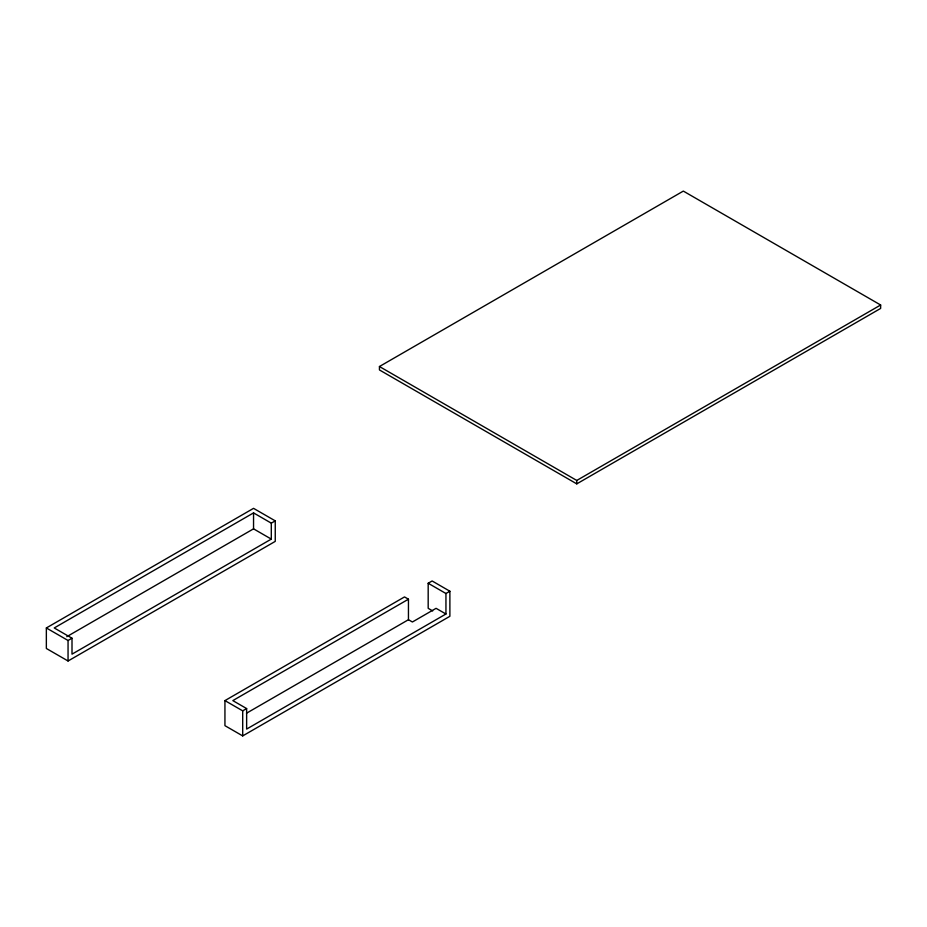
<?xml version="1.0" encoding="UTF-8"?>
<svg xmlns="http://www.w3.org/2000/svg" width="927" height="927" viewBox="0 0 927 927"><rect width="100%" height="100%" fill="white"/><g stroke="black" fill="none" stroke-linecap="round" stroke-linejoin="round"><path stroke-width="1.39" d="M379.444 366.524L683.326 191.089L880.65 305.006L880.65 308.424L576.768 483.871L379.444 369.943L379.444 366.524L576.768 480.453L880.65 305.006M46.35 627.961L253.546 508.344L275.249 520.87L275.249 541.38L68.053 660.997L46.35 648.471L46.35 627.961L68.053 640.487L72.005 638.216L72.005 654.161L271.298 539.097L271.298 523.152L253.546 512.898L54.241 627.961L72.005 638.216M66.779 636.675L253.546 528.842L271.298 539.097M271.298 523.152L275.249 520.87M432.689 610.928L428.181 608.321L428.181 583.257L432.133 580.974L449.885 591.229L449.885 616.293L242.7 735.911L224.937 725.667L224.937 700.603L404.508 596.93L408.448 599.201L408.448 619.711L246.536 713.199M408.448 599.201L232.828 700.603L246.64 708.576L246.64 729.074L445.945 614.01L445.945 593.512L428.181 583.257M224.937 700.603L242.7 710.847L246.64 708.576M445.945 593.512L449.885 591.229M445.945 614.01L436.072 608.321L412.399 621.994L408.448 619.711M576.768 480.453L576.768 483.871M253.546 512.898L253.546 528.842M242.7 710.847L242.7 735.911M68.053 640.487L68.053 660.997"/></g></svg>
